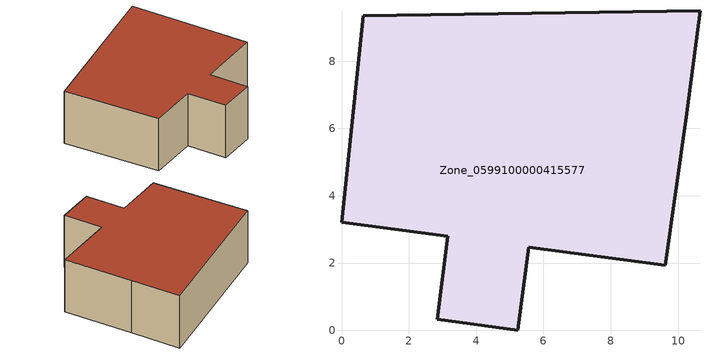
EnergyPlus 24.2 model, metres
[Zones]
Zone_0599100000415577
 floor ground (C_G): 2.84,0.33 3.15,2.79 0,3.22 0.64,9.35 10.65,9.5 10.24,6.34 9.62,1.93 5.56,2.47 5.23,0 z0
 wall outside (C_F): 9.62,1.93 10.24,6.34 10.65,9.5 0.64,9.35 0,3.22 3.15,2.79 2.84,0.33 5.23,0 5.56,2.47 9.62,1.93 z0:3.47
 roof outside (C_R): 3.15,2.79 2.84,0.33 5.23,0 5.56,2.47 9.62,1.93 10.24,6.34 10.65,9.5 0.64,9.35 0,3.22 z3.47
[BUILDING]
Pand.0599100000415577: North Axis=0; Terrain=City; Loads Convergence Tolerance Value=0.04; Temperature Convergence Tolerance Value=0.4; Solar Distribution=FullExterior; Maximum Number of Warmup Days=25; Minimum Number of Warmup Days=1
[Site:Location]
Rotterdam.The.Hague.AP_ZH_NLD Design_Conditions: Latitude=51.96; Longitude=4.45; Time Zone=1; Elevation=-4.5
[SITE:GROUNDTEMPERATURE:BUILDINGSURFACE]
18, 18, 18, 18, 18, 18, 18, 18, 18, 18, 18, 18
[MATERIAL] Thermal Absorptance=0.9; Solar Absorptance=0.7; Visible Absorptance=0.7
Name | Roughness | Thickness | Conductivity | Density | Specific Heat
G.TI.2006-2014 | MediumSmooth | 0.15 | 0.06 | 540 | 1210
F.TI.2006-2014 | Rough | 0.3 | 0.12 | 1920 | 840
R.TI.2006-2014 | MediumRough | 0.2 | 0.08 | 1500 | 1000
[CONSTRUCTION]
C_G: G.TI.2006-2014
C_F: F.TI.2006-2014
C_R: R.TI.2006-2014
[ZONE]
Zone_0599100000415577: Type=1; Multiplier=1; Ceiling Height=Autocalculate; Volume=Autocalculate; Floor Area=autocalculate; Part of Total Floor Area=Yes
[ZONEINFILTRATION:DESIGNFLOWRATE]
Infil_Zone_0599100000415577: Zone or ZoneList or Space or SpaceList=Zone_0599100000415577; Schedule=AlwaysOn; Design Flow Rate Calculation Method=Flow/Area; Flow Rate per Floor Area=0.0015; Constant Term Coefficient=1; Temperature Term Coefficient=0; Velocity Term Coefficient=0; Velocity Squared Term Coefficient=0
[HVACTEMPLATE:ZONE:IDEALLOADSAIRSYSTEM]
Zone_0599100000415577: Maximum Heating Supply Air Temperature=50; Minimum Cooling Supply Air Temperature=13; Maximum Heating Supply Air Humidity Ratio=0.0156; Minimum Cooling Supply Air Humidity Ratio=0.0077; Heating Limit=NoLimit; Cooling Limit=NoLimit; Dehumidification Control Type=ConstantSensibleHeatRatio; Cooling Sensible Heat Ratio=0.7; Dehumidification Setpoint=60; Humidification Control Type=None; Humidification Setpoint=30; Outdoor Air Method=None; Outdoor Air Flow Rate per Person=0.00944; Outdoor Air Flow Rate per Zone Floor Area=0; Outdoor Air Flow Rate per Zone=0; Demand Controlled Ventilation Type=None; Outdoor Air Economizer Type=NoEconomizer; Heat Recovery Type=None; Sensible Heat Recovery Effectiveness=0.7; Latent Heat Recovery Effectiveness=0.65
[ZONECONTROL:THERMOSTAT]
ThermostatControl_Zone_0599100000415577: Zone or ZoneList=Zone_0599100000415577; Control Type Schedule=DualSetpointControlType; Control 1=Thermostat_Zone_0599100000415577; Temperature Difference Between Cutout And Setpoint=0
[THERMOSTATSETPOINT:DUALSETPOINT]
Thermostat_Zone_0599100000415577: Heating Setpoint Temperature Schedule=HeatingSetpoint_Zone_0599100000415577; Cooling Setpoint Temperature Schedule=CoolingSetpoint_Zone_0599100000415577
[SCHEDULE:COMPACT]
HeatingSetpoint_Zone_0599100000415577: Through: 12/31, For: AllDays, Until: 24:00, 21
CoolingSetpoint_Zone_0599100000415577: Through: 12/31, For: AllDays, Until: 24:00, 24
DualSetpointControlType: Through: 12/31, For: AllDays, Until: 24:00, 4
AlwaysOn: Through: 12/31, For: AllDays, Until: 24:00, 1
